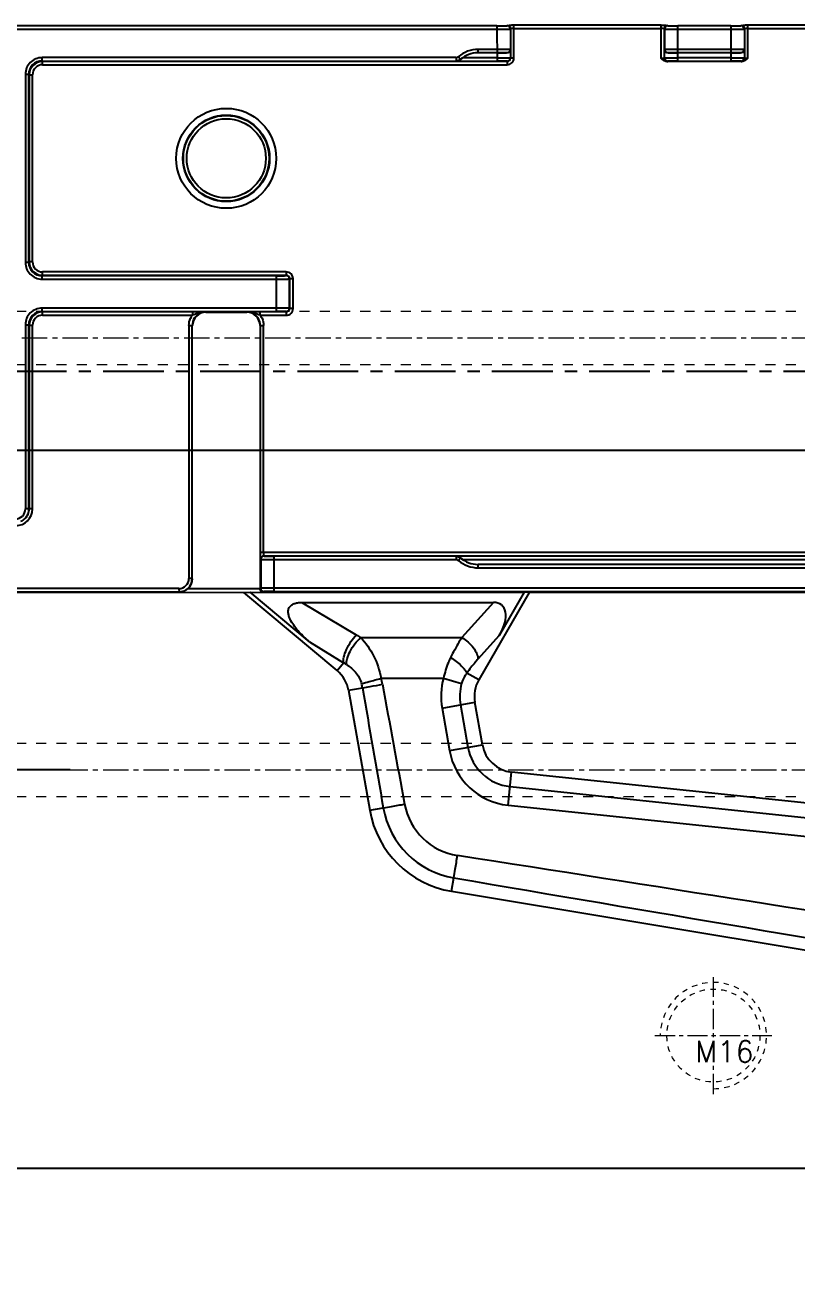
# Model space of a CAD drawing. Header units: millimetres. Extents: x 1803 to 4269, y -6912 to 1836.
# Drawn here: x 2854.6 to 2970.7, y -3312.1 to -3123.4 of the extents above; entities that cross this region are included whole.
import ezdxf

# ---------------------------------------------------------------- set-up
doc = ezdxf.new("R2010")
doc.units = ezdxf.units.MM
doc.header["$LTSCALE"] = 16.335
doc.header["$PDMODE"] = 3
doc.header["$PDSIZE"] = 0.3125
doc.linetypes.add('CENTER', pattern=[0.6, 0.375, -0.075, 0.075, -0.075])
doc.linetypes.add('HIDDEN', pattern=[0.2, 0.1, -0.1])
doc.layers.get('0').update_dxf_attribs({"linetype": 'CONTINUOUS'})
doc.layers.get('Defpoints').update_dxf_attribs({"linetype": 'CONTINUOUS'})
doc.layers.add('CENTER', color=1, linetype='CENTER')
doc.layers.add('DEFAULT_2', color=8, linetype='HIDDEN')
doc.layers.add('cool', color=153, linetype='HIDDEN', lineweight=9)
doc.layers.add('screw', color=33, linetype='CONTINUOUS', lineweight=13)
doc.styles.get("Standard").update_dxf_attribs({"font": 'txt', "width": 0.8})
doc.styles.add('TXT', font='txt.shx', dxfattribs={"bigfont": 'gbcbig.shx'})
doc.dimstyles.new('11', dxfattribs={"dimtxt": 8, "dimasz": 8, "dimexe": 0, "dimexo": 0, "dimgap": 0, "dimtad": 0, "dimdsep": 46, "dimtxsty": 'Standard', "dimcen": 0, "dimclrd": 4, "dimclre": 4, "dimclrt": 6, "dimazin": 0, "dimtp": 0.01, "dimtm": 0.01, "dimtfac": 1, "dimtofl": 0, "dimtmove": 0, "dimatfit": 3, "dimfxl": 0, "dimtolj": 1, "dimarcsym": 0})

# ---------------------------------------------------------------- blocks, each defined once
blk = doc.blocks.new('1')
at = {"layer": 'cool', "ltscale": 0.932966}
for p, q in [((2578.45, -905.66), (3059.79, -905.66)), ((2578.45, -913.66), (3059.79, -913.66))]:
    blk.add_line(p, q, dxfattribs=at)
at = {"layer": 'cool', "color": 1, "linetype": 'CENTER', "ltscale": 0.621977}
blk.add_line((2564.12, -909.66), (3074.12, -909.66), dxfattribs=at)
blk = doc.blocks.new('*D364')
at = {"color": 4, "lineweight": -2}
blk.add_line((2833.17, -3075.46), (2833.17, -3046.56), dxfattribs=at)
at = {"layer": 'Defpoints', "color": 0}
for p in [(2833.17, -3046.56), (2833.17, -3075.46), (3048.17, -3175.46)]:
    blk.add_point(p, dxfattribs=at)
at = {"color": 6, "insert": (2833.17, -3041.89), "char_height": 5, "attachment_point": 5, "rotation": 90}
blk.add_mtext('\\A1;215', dxfattribs=at)
blk = doc.blocks.new('*D365')
at = {"color": 4, "lineweight": -2}
blk.add_line((2830.2, -3075.46), (2780.81, -3075.46), dxfattribs=at)
at = {"layer": 'Defpoints', "color": 0}
for p in [(2780.81, -3075.46), (2830.2, -3075.46), (3048.17, -3175.46)]:
    blk.add_point(p, dxfattribs=at)
at = {"color": 6, "insert": (2776.81, -3075.46), "char_height": 5, "attachment_point": 5}
blk.add_mtext('\\A1;100', dxfattribs=at)
blk = doc.blocks.new('*D366')
at = {"color": 4, "lineweight": -2}
for p, q in [((2790.81, -3167.06), (2780.81, -3167.06)), ((2800.81, -3170.46), (2790.81, -3167.06)), ((2827.38, -3170.46), (2800.81, -3170.46))]:
    blk.add_line(p, q, dxfattribs=at)
at = {"layer": 'Defpoints', "color": 0}
for p in [(2780.81, -3167.06), (2827.38, -3170.46), (3048.17, -3175.46)]:
    blk.add_point(p, dxfattribs=at)
at = {"color": 6, "insert": (2779.48, -3167.06), "char_height": 5, "attachment_point": 5}
blk.add_mtext('\\A1;5', dxfattribs=at)
blk = doc.blocks.new('*D367')
at = {"color": 4, "lineweight": -2}
blk.add_line((2819.12, -3175.46), (2780.81, -3175.46), dxfattribs=at)
at = {"layer": 'Defpoints', "color": 0}
for p in [(2780.81, -3175.46), (2819.12, -3175.46), (3048.17, -3175.46)]:
    blk.add_point(p, dxfattribs=at)
at = {"color": 6, "insert": (2779.81, -3175.46), "char_height": 5, "attachment_point": 5}
blk.add_mtext('\\A1;0', dxfattribs=at)
blk = doc.blocks.new('*D368')
at = {"color": 4, "lineweight": -2}
blk.add_line((3046.17, -3187.43), (2780.81, -3187.43), dxfattribs=at)
at = {"layer": 'Defpoints', "color": 0}
for p in [(3048.17, -3175.46), (2780.81, -3187.43), (3046.17, -3187.43)]:
    blk.add_point(p, dxfattribs=at)
at = {"color": 6, "insert": (2774.14, -3187.43), "char_height": 5, "attachment_point": 5}
blk.add_mtext('\\A1;11.97', dxfattribs=at)
blk = doc.blocks.new('*D369')
at = {"color": 4, "lineweight": -2}
blk.add_line((2861.4, -3235.46), (2780.81, -3235.46), dxfattribs=at)
at = {"layer": 'Defpoints', "color": 0}
for p in [(3048.17, -3175.46), (2780.81, -3235.46), (2861.4, -3235.46)]:
    blk.add_point(p, dxfattribs=at)
at = {"color": 6, "insert": (2777.81, -3235.46), "char_height": 5, "attachment_point": 5}
blk.add_mtext('\\A1;60', dxfattribs=at)
blk = doc.blocks.new('*D370')
at = {"color": 4, "lineweight": -2}
blk.add_line((2833.17, -3275.46), (2780.81, -3275.46), dxfattribs=at)
at = {"layer": 'Defpoints', "color": 0}
for p in [(3048.17, -3175.46), (2780.81, -3275.46), (2833.17, -3275.46)]:
    blk.add_point(p, dxfattribs=at)
at = {"color": 6, "insert": (2776.81, -3275.46), "char_height": 5, "attachment_point": 5}
blk.add_mtext('\\A1;100', dxfattribs=at)
blk = doc.blocks.new('*D371')
at = {"color": 4, "lineweight": -2}
blk.add_line((2833.17, -3275.46), (2833.17, -3301.74), dxfattribs=at)
at = {"layer": 'Defpoints', "color": 0}
for p in [(3048.17, -3175.46), (2833.17, -3275.46), (2833.17, -3301.74)]:
    blk.add_point(p, dxfattribs=at)
at = {"color": 6, "insert": (2833.17, -3306.4), "char_height": 5, "attachment_point": 5, "rotation": 90}
blk.add_mtext('\\A1;215', dxfattribs=at)
blk = doc.blocks.new('screw_m16_g')
at = {"layer": 'screw', "color": 1, "linetype": 'CENTER', "ltscale": 0.497582}
for p, q in [((0, -8.8), (0, 8.8)), ((-8.8, 0), (8.8, 0))]:
    blk.add_line(p, q, dxfattribs=at)
at = {"layer": 'screw', "color": 33, "linetype": 'HIDDEN', "ltscale": 0.497582}
blk.add_circle((0, 0), 7, dxfattribs=at)
at = {"layer": 'screw', "color": 92, "linetype": 'HIDDEN', "ltscale": 0.497582}
blk.add_arc((0, 0), 8, 270, 180, dxfattribs=at)
at = {"layer": 'screw', "color": 6, "style": 'TXT'}
blk.add_text('M16', height=3.2, dxfattribs=at).set_placement((-2.72, -4))

msp = doc.modelspace()

# ---------------------------------------------------------------- linework, layer by layer
at = {"color": 7, "linetype": 'Continuous'}
for p, q in [((2925.601, -3123.526), (2852.878, -3123.526)), ((2852.878, -3124.028), (2925.601, -3124.028)), ((2925.601, -3123.526), (2925.619, -3128.825)), ((2927.131, -3123.457), (2927.131, -3123.498)), ((2927.656, -3123.958), (2927.656, -3128.375)), ((2928.158, -3128.375), (2928.158, -3123.438)), ((2950.286, -3123.438), (2928.158, -3123.438)), ((2928.158, -3123.94), (2950.285, -3123.94)), ((2950.285, -3123.438), (2950.285, -3128.393)), ((2950.788, -3128.375), (2950.788, -3123.958)), ((2950.832, -3124.002), (2950.832, -3127.094)), ((2951.313, -3123.498), (2951.313, -3123.457)), ((2952.825, -3128.825), (2952.842, -3123.526)), ((2960.776, -3123.526), (2952.842, -3123.526)), ((2952.842, -3124.028), (2960.776, -3124.028)), ((2960.776, -3123.526), (2960.794, -3128.825)), ((2962.306, -3123.457), (2962.306, -3123.498)), ((2962.831, -3123.958), (2962.831, -3128.375)), ((2963.333, -3128.393), (2963.333, -3123.438)), ((2985.46, -3123.438), (2963.333, -3123.438)), ((2963.333, -3123.94), (2985.46, -3123.94)), ((2920.115, -3128.561), (2919.785, -3128.182)), ((2922.76, -3127.58), (2922.76, -3127.069)), ((2925.601, -3127.069), (2922.76, -3127.069)), ((2925.619, -3127.58), (2922.76, -3127.58)), ((2927.629, -3127.112), (2927.611, -3127.094)), ((2950.832, -3127.094), (2950.815, -3127.112)), ((2960.794, -3127.58), (2952.825, -3127.58)), ((2960.776, -3127.069), (2952.842, -3127.069)), ((2962.804, -3127.112), (2962.786, -3127.094)), ((2857.154, -3128.807), (2857.154, -3128.305)), ((2919.456, -3128.305), (2857.154, -3128.305)), ((2857.154, -3128.807), (2857.225, -3128.878)), ((2857.154, -3128.807), (2925.619, -3128.825)), ((2857.225, -3129.38), (2857.225, -3128.878)), ((2927.153, -3128.878), (2857.225, -3128.878)), ((2857.225, -3129.38), (2927.153, -3129.38)), ((2919.456, -3128.305), (2919.456, -3128.807)), ((2920.115, -3128.561), (2920.12, -3128.57)), ((2925.619, -3128.323), (2920.432, -3128.323)), ((2927.126, -3128.851), (2927.153, -3128.878)), ((2927.153, -3128.878), (2927.153, -3129.38)), ((2927.629, -3128.348), (2927.656, -3128.375)), ((2928.158, -3128.375), (2927.656, -3128.375)), ((2950.788, -3128.375), (2950.815, -3128.348)), ((2962.468, -3128.886), (2951.151, -3128.886)), ((2951.29, -3128.878), (2951.317, -3128.851)), ((2960.794, -3128.323), (2952.825, -3128.323)), ((2952.825, -3128.825), (2960.794, -3128.825)), ((2962.301, -3128.851), (2962.328, -3128.878)), ((2854.642, -3130.817), (2854.642, -3159.116)), ((2854.642, -3130.817), (2855.145, -3130.817)), ((2855.145, -3159.116), (2855.145, -3130.817)), ((2855.145, -3130.817), (2855.215, -3130.888)), ((2855.215, -3130.888), (2855.215, -3159.045)), ((2855.215, -3130.888), (2855.718, -3130.888)), ((2855.718, -3159.045), (2855.718, -3130.888)), ((2855.145, -3159.116), (2854.642, -3159.116)), ((2855.215, -3159.045), (2855.145, -3159.116)), ((2855.718, -3159.045), (2855.215, -3159.045)), ((2857.225, -3161.055), (2857.154, -3161.126)), ((2857.154, -3161.628), (2857.154, -3161.126)), ((2892.356, -3161.126), (2857.154, -3161.126)), ((2857.154, -3161.628), (2892.356, -3161.628)), ((2857.225, -3161.055), (2857.225, -3160.553)), ((2893.908, -3160.553), (2857.225, -3160.553)), ((2857.225, -3161.055), (2893.908, -3161.055)), ((2892.356, -3161.126), (2892.356, -3166.495)), ((2893.863, -3161.1), (2893.908, -3161.055)), ((2893.908, -3160.553), (2893.908, -3161.055)), ((2894.366, -3161.602), (2894.41, -3161.558)), ((2894.366, -3166.018), (2894.366, -3161.602)), ((2894.41, -3161.558), (2894.41, -3166.063)), ((2894.41, -3161.558), (2894.913, -3161.558)), ((2894.913, -3166.063), (2894.913, -3161.558)), ((2857.154, -3166.495), (2857.154, -3165.992)), ((2892.356, -3165.992), (2857.154, -3165.992)), ((2857.154, -3166.495), (2857.225, -3166.565)), ((2857.154, -3166.495), (2892.356, -3166.495)), ((2857.225, -3167.068), (2857.225, -3166.565)), ((2879.767, -3166.565), (2857.225, -3166.565)), ((2857.225, -3167.068), (2879.767, -3167.068)), ((2879.767, -3166.565), (2879.767, -3167.068)), ((2881.799, -3166.618), (2881.764, -3166.583)), ((2881.799, -3166.618), (2887.943, -3166.618)), ((2889.975, -3167.068), (2889.975, -3166.565)), ((2893.908, -3166.565), (2889.975, -3166.565)), ((2889.975, -3167.068), (2893.908, -3167.068)), ((2893.908, -3166.565), (2893.863, -3166.521)), ((2893.908, -3166.565), (2893.908, -3167.068)), ((2894.41, -3166.063), (2894.366, -3166.018)), ((2894.913, -3166.063), (2894.41, -3166.063)), ((2854.642, -3168.505), (2854.642, -3196.222)), ((2854.642, -3168.505), (2855.145, -3168.505)), ((2855.145, -3196.221), (2855.145, -3168.505)), ((2855.145, -3168.505), (2855.215, -3168.575)), ((2855.215, -3168.575), (2855.215, -3196.221)), ((2855.215, -3168.575), (2855.718, -3168.575)), ((2855.718, -3196.222), (2855.718, -3168.575)), ((2879.252, -3168.592), (2879.252, -3206.695)), ((2879.252, -3168.592), (2879.754, -3168.592)), ((2879.754, -3206.695), (2879.754, -3168.592)), ((2879.79, -3168.628), (2879.754, -3168.592)), ((2889.988, -3168.592), (2889.953, -3208.246)), ((2889.953, -3168.628), (2889.988, -3168.592)), ((2889.988, -3168.592), (2890.491, -3168.592)), ((2890.491, -3202.763), (2890.491, -3168.592)), ((2855.145, -3196.221), (2854.642, -3196.221)), ((2855.718, -3196.221), (2855.215, -3196.221)), ((2983.953, -3202.763), (2889.988, -3202.763)), ((2890.508, -3203.265), (2983.953, -3203.265)), ((2984.006, -3203.318), (2892.06, -3203.336)), ((2892.06, -3208.617), (2892.06, -3203.336)), ((2919.456, -3203.336), (2919.456, -3203.838)), ((2919.785, -3203.961), (2920.115, -3203.582)), ((2920.115, -3203.582), (2920.12, -3203.573)), ((2890.005, -3203.768), (2890.05, -3203.812)), ((2890.05, -3203.812), (2890.05, -3208.141)), ((2892.06, -3203.838), (2919.456, -3203.838)), ((2920.432, -3203.82), (2984.006, -3203.82)), ((2922.76, -3205.074), (2922.76, -3204.572)), ((2989.9, -3204.572), (2922.76, -3204.572)), ((2922.76, -3205.074), (2989.895, -3205.074)), ((2879.754, -3206.695), (2879.252, -3206.695)), ((2879.79, -3206.73), (2879.754, -3206.695)), ((2852.711, -3208.784), (2929.71, -3208.753)), ((2877.745, -3208.202), (2852.79, -3208.202)), ((2852.79, -3208.705), (2877.767, -3208.705)), ((2877.745, -3208.202), (2877.767, -3208.749)), ((2889.953, -3208.246), (2879.1, -3208.246)), ((2887.503, -3208.784), (2888.486, -3208.753)), ((2901.552, -3220.543), (2887.503, -3208.784)), ((2897.39, -3216.205), (2888.486, -3208.753)), ((2889.953, -3208.238), (2890.05, -3208.141)), ((2890.553, -3208.643), (2890.447, -3208.749)), ((2989.895, -3208.115), (2892.06, -3208.115)), ((2892.06, -3208.617), (2989.931, -3208.617)), ((2930.448, -3208.784), (2922.867, -3221.945)), ((2929.71, -3208.753), (2925.959, -3215.265)), ((2930.448, -3208.784), (2929.71, -3208.753)), ((2990.219, -3208.784), (2930.448, -3208.784)), ((2896.243, -3210.284), (2925.081, -3210.284)), ((2896.246, -3210.284), (2904.435, -3215.155)), ((2925.081, -3210.284), (2920.307, -3215.58)), ((2897.39, -3216.205), (2902.522, -3219.384)), ((2905.092, -3215.58), (2920.307, -3215.58)), ((2925.959, -3215.265), (2922.749, -3218.825)), ((2901.552, -3220.543), (2902.522, -3219.384)), ((2908.169, -3221.705), (2917.568, -3221.705)), ((2917.568, -3221.705), (2920.28, -3222.476)), ((2922.867, -3221.945), (2921.078, -3220.914)), ((2903.267, -3223.509), (2905.367, -3223.139)), ((2903.267, -3223.509), (2906.449, -3241.558)), ((2917.339, -3226.179), (2922.275, -3225.309)), ((2917.339, -3226.179), (2918.467, -3232.579)), ((2920.115, -3225.69), (2921.244, -3232.089)), ((2923.404, -3231.708), (2922.275, -3225.309)), ((2918.467, -3232.579), (2923.404, -3231.708)), ((2927.281, -3240.798), (2927.805, -3235.813)), ((3000.364, -3243.439), (2927.805, -3235.813)), ((2927.576, -3237.994), (3000.134, -3245.62)), ((2906.449, -3241.558), (2908.5, -3241.196)), ((2927.281, -3240.798), (2999.84, -3248.424)), ((2918.76, -3253.75), (2919.095, -3251.736)), ((2918.76, -3253.75), (3006.455, -3268.336)), ((3009.939, -3295.462), (2834.174, -3295.462))]:
    msp.add_line(p, q, dxfattribs=at)
for radius in [7.52, 6.515, 6.453, 5.951]:
    msp.add_circle((2884.871, -3143.459), radius, dxfattribs=at)
for centre, radius, start, end in [((2925.604, -2977.23), 146.798, 269.999, 270.29604), ((2925.877, -3030.192), 93.835, 270.29627, 270.69181), ((2927.153, -3123.958), 0.503, 0.02107, 89.97896), ((2950.292, -3135.568), 11.627, 88.8171, 90.03001), ((2951.29, -3123.958), 0.503, 90.02104, 179.97893), ((2952.469, -3041.487), 82.54, 269.28113, 269.73079), ((2952.826, -2982.566), 141.462, 269.69836, 270.0066), ((2960.779, -2977.23), 146.798, 269.999, 270.29604), ((2961.052, -3030.192), 93.835, 270.29627, 270.69181), ((2962.328, -3123.958), 0.503, 0.02107, 89.97896), ((2922.76, -3131.6), 4.531, 90, 131.02766), ((2922.76, -3131.6), 4.02, 90, 131.02766), ((2927.109, -3127.094), 0.502, 297.04644, 359.98703), ((2951.335, -3127.094), 0.502, 180.01221, 242.95432), ((2962.284, -3127.094), 0.502, 297.04644, 359.98703), ((2857.154, -3130.817), 2.512, 89.99914, 180.00086), ((2857.154, -3130.817), 2.009, 89.99022, 180.00978), ((2857.225, -3130.888), 2.01, 90.00255, 179.99745), ((2857.225, -3130.887), 1.507, 89.99579, 180.00421), ((2922.616, -3131.4), 3.774, 125.36185, 131.41942), ((2927.126, -3128.348), 0.502, 270.00092, 359.99908), ((2927.153, -3128.375), 1.005, 269.99916, 0.00072), ((2951.317, -3128.348), 0.502, 180.00092, 269.99908), ((2962.301, -3128.348), 0.502, 270.00092, 359.99908), ((2857.154, -3159.116), 2.512, 179.99915, 270.00085), ((2857.154, -3159.116), 2.009, 179.99022, 270.00978), ((2857.225, -3159.045), 2.01, 180.00255, 269.99745), ((2857.225, -3159.045), 1.507, 179.99579, 270.00421), ((2893.863, -3161.602), 0.502, 0.00092, 89.99908), ((2893.908, -3161.558), 1.005, 359.99917, 90.00083), ((2857.154, -3168.505), 2.512, 89.99914, 180.00086), ((2857.154, -3168.504), 2.009, 89.99022, 180.00978), ((2857.225, -3168.575), 2.01, 90.00256, 179.99744), ((2857.225, -3168.575), 1.507, 89.9958, 180.00421), ((2881.772, -3168.597), 2.521, 142.6634, 155.07229), ((2881.763, -3168.594), 2.009, 112.46243, 179.95056), ((2879.741, -3274.1), 107.534, 89.62884, 89.98567), ((2879.388, -3318.278), 151.714, 89.10251, 89.6037), ((2890.355, -3318.29), 151.726, 90.39732, 90.89752), ((2887.979, -3168.594), 2.009, 0.04955, 67.53827), ((2890.004, -3274.653), 108.088, 90.01525, 90.37159), ((2887.971, -3168.597), 2.521, 24.9277, 37.3366), ((2893.863, -3166.018), 0.502, 270.00092, 359.99908), ((2893.908, -3166.063), 1.005, 269.99915, 0.00083), ((2853.135, -3196.221), 1.508, 269.99171, 359.99172), ((2853.204, -3196.22), 2.514, 270.06316, 359.93249), ((2890.508, -3203.768), 0.503, 90.02106, 179.97895), ((2922.616, -3200.743), 3.774, 228.58058, 234.63815), ((2922.76, -3200.543), 4.02, 228.97234, 270), ((2891.923, -3097.874), 105.964, 269.31226, 270.07403), ((2922.76, -3200.543), 4.531, 228.97235, 270), ((2877.745, -3206.695), 2.01, 270.00255, 359.99745), ((2877.745, -3206.695), 1.507, 269.99579, 0.00421), ((2877.78, -3206.731), 2.009, 311.03677, 0.0056), ((2890.553, -3208.141), 0.502, 180.00092, 269.99908), ((2898.343, -3224.377), 5, 10, 50.07023), ((2898.329, -3227.282), 8.942, 58.54201, 62.03803), ((2898.313, -3224.362), 7.16, 9.834, 15.02743), ((2898.415, -3224.426), 10.127, 10.34385, 15.58682), ((2927.199, -3224.441), 10.012, 164.14564, 190), ((2927.199, -3224.441), 7.193, 164.14564, 190), ((2927.199, -3224.441), 5, 150.05474, 190), ((9875.757, -1945.291), 7083.496, 190.3885759, 190.5368208), ((2928.328, -3230.84), 5, 190, 264), ((2928.328, -3230.84), 10.012, 190, 264), ((2928.328, -3230.84), 7.193, 190, 264), ((2921.247, -3238.977), 12.939, 189.87598, 260.4262), ((2921.145, -3238.884), 9.599, 190.48433, 261.07405), ((2921.221, -3238.953), 15, 190, 260.55651), ((-519.388, -25293.676), 22311.94, 80.9050884, 81.1333861)]:
    msp.add_arc(centre, radius, start, end, dxfattribs=at)
for centre, major_axis, ratio, start_param, end_param in [((2881.8, -3168.628), (-1.422, 1.422), 0.9996955, 5.4979252, 7.0684454), ((2887.943, -3168.628), (1.422, 1.422), 0.9996955, 5.4979262, 7.0684444), ((2922.323, -3215.181), (4.027, 4.466), 0.4988562, -1.1651308, 0.4226667)]:
    msp.add_ellipse(centre, major_axis=major_axis, ratio=ratio, start_param=start_param, end_param=end_param, dxfattribs=at)
for points, knots in [([(2925.601, -3123.526), (2925.745, -3123.526), (2926.206, -3123.524), (2926.668, -3123.522), (2926.985, -3123.51)], [0, 0, 0, 0, 0.311907, 1, 1, 1, 1]), ([(2926.985, -3123.51), (2927.02, -3123.509), (2927.064, -3123.499), (2927.122, -3123.508), (2927.131, -3123.498)], [0, 0, 0, 0, 0.7290419, 1, 1, 1, 1]), ([(2927.01, -3124.021), (2927.093, -3124.02), (2927.239, -3124.015), (2927.427, -3124.018), (2927.538, -3124.002), (2927.599, -3124.011), (2927.611, -3124.002)], [0, 0, 0, 0, 0.4157746, 0.7284279, 0.9253151, 1, 1, 1, 1]), ([(2927.611, -3124.002), (2927.611, -3123.917), (2927.566, -3123.743), (2927.44, -3123.615), (2927.366, -3123.571)], [0, 0, 0, 0, 0.4998854, 1, 1, 1, 1]), ([(2927.731, -3123.949), (2927.713, -3123.95), (2927.692, -3123.956), (2927.659, -3123.951), (2927.656, -3123.958)], [0, 0, 0, 0, 0.71776, 1, 1, 1, 1]), ([(2928.158, -3123.94), (2928.116, -3123.94), (2927.973, -3123.941), (2927.831, -3123.944), (2927.731, -3123.949)], [0, 0, 0, 0, 0.29699, 1, 1, 1, 1]), ([(2950.788, -3123.958), (2950.785, -3123.951), (2950.752, -3123.956), (2950.707, -3123.946), (2950.625, -3123.946), (2950.565, -3123.944), (2950.532, -3123.943)], [0, 0, 0, 0, 0.0820321, 0.2906055, 0.6040681, 1, 1, 1, 1]), ([(2950.832, -3124.002), (2950.844, -3124.011), (2950.905, -3124.002), (2951.017, -3124.018), (2951.205, -3124.015), (2951.35, -3124.02), (2951.433, -3124.021)], [0, 0, 0, 0, 0.0746849, 0.2715721, 0.5842254, 1, 1, 1, 1]), ([(2951.335, -3123.5), (2951.249, -3123.5), (2951.076, -3123.545), (2950.947, -3123.671), (2950.904, -3123.745)], [0, 0, 0, 0, 0.4998854, 1, 1, 1, 1]), ([(2951.313, -3123.498), (2951.322, -3123.508), (2951.379, -3123.499), (2951.423, -3123.509), (2951.459, -3123.51)], [0, 0, 0, 0, 0.2709582, 1, 1, 1, 1]), ([(2951.459, -3123.51), (2951.536, -3123.513), (2951.997, -3123.524), (2952.458, -3123.526), (2952.842, -3123.526)], [0, 0, 0, 0, 0.1663688, 1, 1, 1, 1]), ([(2960.776, -3123.526), (2960.92, -3123.526), (2961.381, -3123.524), (2961.843, -3123.522), (2962.16, -3123.51)], [0, 0, 0, 0, 0.311907, 1, 1, 1, 1]), ([(2962.16, -3123.51), (2962.195, -3123.509), (2962.239, -3123.499), (2962.297, -3123.508), (2962.306, -3123.498)], [0, 0, 0, 0, 0.7290419, 1, 1, 1, 1]), ([(2962.185, -3124.021), (2962.268, -3124.02), (2962.414, -3124.015), (2962.602, -3124.018), (2962.713, -3124.002), (2962.774, -3124.011), (2962.786, -3124.002)], [0, 0, 0, 0, 0.4157746, 0.7284279, 0.9253151, 1, 1, 1, 1]), ([(2962.786, -3124.002), (2962.786, -3123.917), (2962.741, -3123.743), (2962.615, -3123.615), (2962.541, -3123.571)], [0, 0, 0, 0, 0.4998854, 1, 1, 1, 1]), ([(2962.906, -3123.949), (2962.888, -3123.95), (2962.867, -3123.956), (2962.834, -3123.951), (2962.831, -3123.958)], [0, 0, 0, 0, 0.7177533, 1, 1, 1, 1]), ([(2963.333, -3123.94), (2963.291, -3123.94), (2963.148, -3123.941), (2963.006, -3123.944), (2962.906, -3123.949)], [0, 0, 0, 0, 0.29699, 1, 1, 1, 1]), ([(2927.611, -3127.094), (2927.599, -3127.085), (2927.538, -3127.095), (2927.427, -3127.079), (2927.239, -3127.081), (2926.993, -3127.075), (2926.693, -3127.073), (2926.224, -3127.069), (2925.855, -3127.069), (2925.601, -3127.069)], [0, 0, 0, 0, 0.0223404, 0.0812347, 0.1747581, 0.2991284, 0.4498463, 0.6213723, 1, 1, 1, 1]), ([(2927.058, -3127.591), (2926.878, -3127.579), (2926.393, -3127.576), (2925.907, -3127.571), (2925.601, -3127.571)], [0, 0, 0, 0, 0.369779, 1, 1, 1, 1]), ([(2925.619, -3127.58), (2925.752, -3127.58), (2926.231, -3127.581), (2926.711, -3127.584), (2927.058, -3127.591)], [0, 0, 0, 0, 0.2766917, 1, 1, 1, 1]), ([(2927.337, -3127.542), (2927.317, -3127.551), (2927.228, -3127.584), (2927.131, -3127.592), (2927.058, -3127.591)], [0, 0, 0, 0, 0.2295525, 1, 1, 1, 1]), ([(2927.629, -3127.112), (2927.626, -3127.196), (2927.569, -3127.377), (2927.423, -3127.502), (2927.337, -3127.542)], [0, 0, 0, 0, 0.4695151, 1, 1, 1, 1]), ([(2951.107, -3127.542), (2951.02, -3127.502), (2950.875, -3127.377), (2950.818, -3127.196), (2950.815, -3127.112)], [0, 0, 0, 0, 0.530517, 1, 1, 1, 1]), ([(2952.842, -3127.069), (2952.588, -3127.069), (2952.22, -3127.069), (2951.75, -3127.073), (2951.451, -3127.075), (2951.205, -3127.081), (2951.017, -3127.079), (2950.905, -3127.095), (2950.844, -3127.085), (2950.832, -3127.094)], [0, 0, 0, 0, 0.3786277, 0.5501537, 0.7008716, 0.8252419, 0.9187653, 0.9776596, 1, 1, 1, 1]), ([(2951.386, -3127.591), (2951.36, -3127.591), (2951.265, -3127.589), (2951.169, -3127.571), (2951.107, -3127.542)], [0, 0, 0, 0, 0.2740227, 1, 1, 1, 1]), ([(2952.842, -3127.571), (2952.536, -3127.571), (2952.051, -3127.576), (2951.565, -3127.579), (2951.386, -3127.591)], [0, 0, 0, 0, 0.630221, 1, 1, 1, 1]), ([(2951.386, -3127.591), (2951.488, -3127.589), (2951.968, -3127.582), (2952.447, -3127.58), (2952.825, -3127.58)], [0, 0, 0, 0, 0.213072, 1, 1, 1, 1]), ([(2962.786, -3127.094), (2962.774, -3127.085), (2962.713, -3127.095), (2962.602, -3127.079), (2962.414, -3127.081), (2962.168, -3127.075), (2961.868, -3127.073), (2961.399, -3127.069), (2961.03, -3127.069), (2960.776, -3127.069)], [0, 0, 0, 0, 0.0223404, 0.0812347, 0.1747581, 0.2991284, 0.4498463, 0.6213723, 1, 1, 1, 1]), ([(2962.233, -3127.591), (2962.053, -3127.579), (2961.568, -3127.576), (2961.082, -3127.571), (2960.776, -3127.571)], [0, 0, 0, 0, 0.369779, 1, 1, 1, 1]), ([(2960.794, -3127.58), (2960.927, -3127.58), (2961.406, -3127.581), (2961.886, -3127.584), (2962.233, -3127.591)], [0, 0, 0, 0, 0.2766917, 1, 1, 1, 1]), ([(2962.512, -3127.542), (2962.492, -3127.551), (2962.403, -3127.584), (2962.306, -3127.592), (2962.233, -3127.591)], [0, 0, 0, 0, 0.2295525, 1, 1, 1, 1]), ([(2962.804, -3127.112), (2962.801, -3127.196), (2962.744, -3127.377), (2962.598, -3127.502), (2962.512, -3127.542)], [0, 0, 0, 0, 0.4695151, 1, 1, 1, 1]), ([(2919.462, -3128.825), (2919.519, -3128.824), (2919.757, -3128.801), (2919.984, -3128.69), (2920.12, -3128.57)], [0, 0, 0, 0, 0.2406342, 1, 1, 1, 1]), ([(2925.619, -3128.323), (2925.873, -3128.323), (2926.241, -3128.323), (2926.711, -3128.327), (2927.01, -3128.329), (2927.256, -3128.335), (2927.445, -3128.333), (2927.556, -3128.349), (2927.617, -3128.339), (2927.629, -3128.348)], [0, 0, 0, 0, 0.3786278, 0.5501538, 0.7008716, 0.8252419, 0.9187653, 0.9776596, 1, 1, 1, 1]), ([(2927.126, -3128.851), (2927.118, -3128.843), (2927.071, -3128.85), (2926.989, -3128.836), (2926.847, -3128.837), (2926.663, -3128.831), (2926.438, -3128.829), (2926.086, -3128.826), (2925.809, -3128.825), (2925.619, -3128.825)], [0, 0, 0, 0, 0.0224455, 0.0813664, 0.1748846, 0.2992303, 0.4499007, 0.6213928, 1, 1, 1, 1]), ([(2927.153, -3128.878), (2927.28, -3128.878), (2927.538, -3128.76), (2927.656, -3128.503), (2927.656, -3128.375)], [0, 0, 0, 0, 0.4999993, 1, 1, 1, 1]), ([(2950.285, -3128.393), (2950.348, -3128.393), (2950.464, -3128.392), (2950.601, -3128.389), (2950.69, -3128.385), (2950.74, -3128.384), (2950.767, -3128.378), (2950.786, -3128.379), (2950.788, -3128.375)], [0, 0, 0, 0, 0.3728906, 0.6898299, 0.815088, 0.9116962, 0.9748226, 1, 1, 1, 1]), ([(2951.151, -3128.886), (2950.982, -3128.886), (2950.645, -3128.753), (2950.406, -3128.513), (2950.285, -3128.393)], [0, 0, 0, 0, 0.4972432, 1, 1, 1, 1]), ([(2950.815, -3128.348), (2950.827, -3128.339), (2950.887, -3128.349), (2950.999, -3128.333), (2951.187, -3128.335), (2951.433, -3128.329), (2951.733, -3128.327), (2952.202, -3128.323), (2952.571, -3128.323), (2952.825, -3128.323)], [0, 0, 0, 0, 0.0223404, 0.0812347, 0.1747581, 0.2991284, 0.4498462, 0.6213722, 1, 1, 1, 1]), ([(2951.151, -3128.886), (2951.185, -3128.885), (2951.227, -3128.876), (2951.281, -3128.887), (2951.29, -3128.878)], [0, 0, 0, 0, 0.7282958, 1, 1, 1, 1]), ([(2952.825, -3128.825), (2952.634, -3128.825), (2952.358, -3128.826), (2952.006, -3128.829), (2951.781, -3128.831), (2951.597, -3128.837), (2951.455, -3128.836), (2951.373, -3128.85), (2951.325, -3128.843), (2951.317, -3128.851)], [0, 0, 0, 0, 0.3786071, 0.5500992, 0.7007696, 0.8251153, 0.9186336, 0.9775545, 1, 1, 1, 1]), ([(2960.794, -3128.323), (2961.048, -3128.323), (2961.416, -3128.323), (2961.886, -3128.327), (2962.185, -3128.329), (2962.431, -3128.335), (2962.62, -3128.333), (2962.731, -3128.349), (2962.792, -3128.339), (2962.804, -3128.348)], [0, 0, 0, 0, 0.3786278, 0.5501538, 0.7008716, 0.8252419, 0.9187653, 0.9776596, 1, 1, 1, 1]), ([(2962.301, -3128.851), (2962.293, -3128.843), (2962.246, -3128.85), (2962.164, -3128.836), (2962.022, -3128.837), (2961.838, -3128.831), (2961.613, -3128.829), (2961.261, -3128.826), (2960.984, -3128.825), (2960.794, -3128.825)], [0, 0, 0, 0, 0.0224455, 0.0813664, 0.1748846, 0.2992303, 0.4499007, 0.6213928, 1, 1, 1, 1]), ([(2962.328, -3128.878), (2962.337, -3128.887), (2962.392, -3128.876), (2962.434, -3128.885), (2962.468, -3128.886)], [0, 0, 0, 0, 0.2717041, 1, 1, 1, 1]), ([(2963.333, -3128.393), (2963.213, -3128.513), (2962.973, -3128.753), (2962.636, -3128.886), (2962.468, -3128.886)], [0, 0, 0, 0, 0.5027568, 1, 1, 1, 1]), ([(2962.831, -3128.375), (2962.833, -3128.379), (2962.851, -3128.378), (2962.879, -3128.384), (2962.928, -3128.385), (2963.018, -3128.389), (2963.155, -3128.392), (2963.271, -3128.393), (2963.333, -3128.393)], [0, 0, 0, 0, 0.0251775, 0.088304, 0.1849122, 0.3101703, 0.6271095, 1, 1, 1, 1]), ([(2892.356, -3161.126), (2892.546, -3161.126), (2892.823, -3161.125), (2893.175, -3161.121), (2893.4, -3161.119), (2893.584, -3161.113), (2893.726, -3161.114), (2893.808, -3161.101), (2893.855, -3161.108), (2893.863, -3161.1)], [0, 0, 0, 0, 0.3786072, 0.5500993, 0.7007697, 0.8251154, 0.9186337, 0.9775545, 1, 1, 1, 1]), ([(2892.356, -3161.628), (2892.61, -3161.628), (2892.978, -3161.627), (2893.448, -3161.624), (2893.747, -3161.622), (2893.993, -3161.615), (2894.182, -3161.617), (2894.293, -3161.602), (2894.354, -3161.611), (2894.366, -3161.602)], [0, 0, 0, 0, 0.3786277, 0.5501536, 0.7008715, 0.8252419, 0.9187652, 0.9776596, 1, 1, 1, 1]), ([(2894.41, -3161.558), (2894.41, -3161.43), (2894.293, -3161.173), (2894.035, -3161.055), (2893.908, -3161.055)], [0, 0, 0, 0, 0.4999993, 1, 1, 1, 1]), ([(2881.764, -3166.583), (2881.4, -3166.581), (2880.711, -3166.705), (2880.073, -3166.96), (2879.767, -3167.068)], [0, 0, 0, 0, 0.5289744, 1, 1, 1, 1]), ([(2889.975, -3167.068), (2889.67, -3166.96), (2889.032, -3166.705), (2888.342, -3166.581), (2887.979, -3166.583)], [0, 0, 0, 0, 0.4710256, 1, 1, 1, 1]), ([(2894.366, -3166.018), (2894.354, -3166.009), (2894.293, -3166.019), (2894.182, -3166.003), (2893.993, -3166.005), (2893.747, -3165.999), (2893.448, -3165.997), (2892.978, -3165.993), (2892.61, -3165.992), (2892.356, -3165.992)], [0, 0, 0, 0, 0.0223404, 0.0812348, 0.1747581, 0.2991285, 0.4498464, 0.6213723, 1, 1, 1, 1]), ([(2893.863, -3166.521), (2893.855, -3166.513), (2893.808, -3166.52), (2893.726, -3166.506), (2893.584, -3166.507), (2893.4, -3166.501), (2893.175, -3166.499), (2892.823, -3166.496), (2892.546, -3166.495), (2892.356, -3166.495)], [0, 0, 0, 0, 0.0224455, 0.0813663, 0.1748846, 0.2992303, 0.4499007, 0.6213928, 1, 1, 1, 1]), ([(2893.908, -3166.565), (2894.035, -3166.565), (2894.293, -3166.448), (2894.41, -3166.19), (2894.41, -3166.063)], [0, 0, 0, 0, 0.5000007, 1, 1, 1, 1]), ([(2853.973, -3198.076), (2854.215, -3197.976), (2854.665, -3197.682), (2854.96, -3197.231), (2855.06, -3196.99)], [0, 0, 0, 0, 0.5000035, 1, 1, 1, 1]), ([(2890.553, -3203.31), (2890.467, -3203.31), (2890.293, -3203.355), (2890.165, -3203.481), (2890.121, -3203.554)], [0, 0, 0, 0, 0.4998854, 1, 1, 1, 1]), ([(2890.491, -3202.763), (2890.491, -3202.805), (2890.492, -3202.947), (2890.494, -3203.09), (2890.499, -3203.19)], [0, 0, 0, 0, 0.2969715, 1, 1, 1, 1]), ([(2890.499, -3203.19), (2890.5, -3203.208), (2890.507, -3203.229), (2890.502, -3203.262), (2890.508, -3203.265)], [0, 0, 0, 0, 0.7177513, 1, 1, 1, 1]), ([(2891.003, -3203.328), (2891.079, -3203.329), (2891.431, -3203.334), (2891.783, -3203.336), (2892.06, -3203.336)], [0, 0, 0, 0, 0.2150131, 1, 1, 1, 1]), ([(2920.12, -3203.573), (2920.072, -3203.531), (2919.879, -3203.39), (2919.636, -3203.32), (2919.462, -3203.318)], [0, 0, 0, 0, 0.2674962, 1, 1, 1, 1]), ([(2890.05, -3203.812), (2890.062, -3203.821), (2890.123, -3203.812), (2890.234, -3203.827), (2890.423, -3203.825), (2890.568, -3203.829), (2890.651, -3203.83)], [0, 0, 0, 0, 0.0746849, 0.2715721, 0.5842254, 1, 1, 1, 1]), ([(2877.789, -3208.749), (2878.018, -3208.747), (2878.496, -3208.659), (2878.914, -3208.408), (2879.1, -3208.246)], [0, 0, 0, 0, 0.4828457, 1, 1, 1, 1]), ([(2890.447, -3208.749), (2890.334, -3208.747), (2890.076, -3208.649), (2889.953, -3208.386), (2889.953, -3208.246)], [0, 0, 0, 0, 0.4471434, 1, 1, 1, 1]), ([(2892.06, -3208.115), (2891.806, -3208.115), (2891.437, -3208.115), (2890.968, -3208.119), (2890.668, -3208.121), (2890.423, -3208.127), (2890.234, -3208.125), (2890.123, -3208.141), (2890.062, -3208.132), (2890.05, -3208.141)], [0, 0, 0, 0, 0.3786277, 0.5501536, 0.7008715, 0.8252419, 0.9187652, 0.9776596, 1, 1, 1, 1]), ([(2892.06, -3208.617), (2891.869, -3208.617), (2891.593, -3208.618), (2891.241, -3208.621), (2891.016, -3208.624), (2890.832, -3208.63), (2890.69, -3208.629), (2890.608, -3208.642), (2890.56, -3208.635), (2890.553, -3208.643)], [0, 0, 0, 0, 0.3786071, 0.5500992, 0.7007696, 0.8251153, 0.9186336, 0.9775545, 1, 1, 1, 1]), ([(2897.39, -3216.205), (2897.12, -3215.979), (2896.592, -3215.512), (2895.846, -3214.763), (2895.164, -3213.955), (2894.674, -3213.22), (2894.372, -3212.582), (2894.215, -3212.074), (2894.167, -3211.54), (2894.323, -3211.016), (2894.703, -3210.623), (2895.193, -3210.405), (2895.714, -3210.303), (2896.067, -3210.284), (2896.243, -3210.284)], [0, 0, 0, 0, 0.1249501, 0.2498969, 0.3748343, 0.4997471, 0.5622494, 0.6247707, 0.6874347, 0.7499708, 0.8123103, 0.8749527, 0.9374999, 1, 1, 1, 1]), ([(2902.522, -3219.384), (2902.466, -3219.098), (2902.559, -3218.387), (2902.952, -3217.31), (2903.586, -3216.177), (2904.134, -3215.47), (2904.435, -3215.156)], [0, 0, 0, 0, 0.1841084, 0.4377643, 0.7250627, 1, 1, 1, 1]), ([(2902.996, -3219.655), (2902.949, -3219.365), (2903.06, -3218.661), (2903.498, -3217.612), (2904.185, -3216.53), (2904.772, -3215.869), (2905.092, -3215.58)], [0, 0, 0, 0, 0.187052, 0.4395281, 0.7247568, 1, 1, 1, 1]), ([(2905.092, -3215.58), (2905.874, -3216.37), (2907.22, -3218.3), (2907.947, -3220.527), (2908.169, -3221.705)], [0, 0, 0, 0, 0.4810705, 1, 1, 1, 1]), ([(2920.307, -3215.58), (2920.162, -3215.808), (2919.568, -3216.782), (2919.025, -3217.786), (2918.635, -3218.565)], [0, 0, 0, 0, 0.2366835, 1, 1, 1, 1]), ([(2920.307, -3215.58), (2920.98, -3215.959), (2921.854, -3216.73), (2922.587, -3217.924), (2922.756, -3218.548), (2922.749, -3218.825)], [0, 0, 0, 0, 0.5529398, 0.8022967, 1, 1, 1, 1]), ([(2918.635, -3218.565), (2918.513, -3218.808), (2918.053, -3219.816), (2917.731, -3220.886), (2917.568, -3221.705)], [0, 0, 0, 0, 0.245695, 1, 1, 1, 1]), ([(2918.635, -3218.565), (2918.926, -3218.753), (2919.476, -3219.144), (2920.2, -3219.761), (2920.743, -3220.34), (2921.012, -3220.733), (2921.078, -3220.914)], [0, 0, 0, 0, 0.3034414, 0.5908733, 0.8308308, 1, 1, 1, 1]), ([(2902.996, -3219.655), (2903.495, -3219.961), (2904.455, -3220.763), (2905.061, -3221.884), (2905.227, -3222.505)], [0, 0, 0, 0, 0.4766942, 1, 1, 1, 1]), ([(2922.749, -3218.825), (2922.606, -3218.983), (2922.019, -3219.655), (2921.473, -3220.362), (2921.078, -3220.914)], [0, 0, 0, 0, 0.2394928, 1, 1, 1, 1]), ([(2905.227, -3222.505), (2905.612, -3222.41), (2906.592, -3222.142), (2907.572, -3221.872), (2908.169, -3221.705)], [0, 0, 0, 0, 0.3896171, 1, 1, 1, 1]), ([(2921.078, -3220.914), (2920.99, -3221.027), (2920.651, -3221.506), (2920.401, -3222.049), (2920.28, -3222.476)], [0, 0, 0, 0, 0.2434556, 1, 1, 1, 1]), ([(2905.367, -3223.139), (2905.759, -3223.078), (2906.763, -3222.9), (2907.765, -3222.72), (2908.377, -3222.608)], [0, 0, 0, 0, 0.3896164, 1, 1, 1, 1]), ([(2908.5, -3241.196), (2908.918, -3241.134), (2909.986, -3240.945), (2911.054, -3240.752), (2911.705, -3240.631)], [0, 0, 0, 0, 0.3896198, 1, 1, 1, 1]), ([(2919.095, -3251.736), (2919.18, -3251.301), (2919.366, -3250.177), (2919.548, -3249.054), (2919.655, -3248.367)], [0, 0, 0, 0, 0.3896208, 1, 1, 1, 1])]:
    msp.add_open_spline(points, degree=3, knots=knots, dxfattribs=at)
for points in [[(2927.366, -3123.571), (2927.29, -3123.526), (2927.198, -3123.5), (2927.109, -3123.5)], [(2950.904, -3123.745), (2950.858, -3123.821), (2950.833, -3123.913), (2950.832, -3124.002)], [(2962.541, -3123.571), (2962.465, -3123.526), (2962.373, -3123.5), (2962.284, -3123.5)], [(2919.456, -3128.305), (2919.573, -3128.305), (2919.697, -3128.259), (2919.785, -3128.182)], [(2920.115, -3128.561), (2919.938, -3128.715), (2919.69, -3128.807), (2919.456, -3128.807)], [(2879.252, -3168.592), (2879.252, -3168.231), (2879.334, -3167.862), (2879.486, -3167.534)], [(2890.257, -3167.534), (2890.409, -3167.862), (2890.491, -3168.231), (2890.491, -3168.592)], [(2854.992, -3196.991), (2854.892, -3197.232), (2854.741, -3197.458), (2854.556, -3197.643)], [(2855.145, -3196.221), (2855.145, -3196.483), (2855.092, -3196.749), (2854.992, -3196.991)], [(2855.06, -3196.99), (2855.16, -3196.748), (2855.215, -3196.483), (2855.215, -3196.221)], [(2890.121, -3203.554), (2890.076, -3203.631), (2890.05, -3203.723), (2890.05, -3203.812)], [(2919.456, -3203.336), (2919.69, -3203.336), (2919.938, -3203.428), (2920.115, -3203.582)], [(2919.785, -3203.961), (2919.697, -3203.884), (2919.573, -3203.838), (2919.456, -3203.838)], [(2904.435, -3215.155), (2904.659, -3215.289), (2904.878, -3215.432), (2905.092, -3215.58)], [(2905.367, -3223.139), (2906.414, -3229.157), (2907.458, -3235.177), (2908.5, -3241.196)], [(2919.095, -3251.736), (2948.31, -3256.697), (2977.528, -3261.644), (3006.75, -3266.565)]]:
    msp.add_open_spline(points, degree=3, dxfattribs=at)
at = {"layer": 'CENTER', "color": 1, "linetype": 'CENTER', "ltscale": 1.492751}
msp.add_line((2793.174, -3175.462), (3303.174, -3175.462), dxfattribs=at)
at = {"layer": 'DEFAULT_2', "color": 8, "linetype": 'HIDDEN'}
for p, q in [((2927.611, -3124.002), (2927.644, -3123.97)), ((2950.788, -3123.958), (2950.832, -3124.002)), ((2962.786, -3124.002), (2962.819, -3123.97)), ((2962.804, -3128.348), (2962.831, -3128.375)), ((2887.943, -3166.618), (2887.979, -3166.583)), ((2855.215, -3196.221), (2855.145, -3196.221)), ((2890.508, -3203.265), (2890.553, -3203.31))]:
    msp.add_line(p, q, dxfattribs=at)
for centre in [(2928.151, -3176.824), (2963.326, -3176.824)]:
    msp.add_arc(centre, 53.386, 89.99264, 90.40411, dxfattribs=at)
for points, knots in [([(2927.131, -3123.457), (2927.134, -3123.454), (2927.151, -3123.455), (2927.181, -3123.45), (2927.234, -3123.449), (2927.343, -3123.445), (2927.526, -3123.442), (2927.684, -3123.44), (2927.775, -3123.439)], [0, 0, 0, 0, 0.0196086, 0.069251, 0.1500929, 0.2628621, 0.5799917, 1, 1, 1, 1]), ([(2950.286, -3123.438), (2950.381, -3123.438), (2950.689, -3123.439), (2950.996, -3123.44), (2951.208, -3123.449)], [0, 0, 0, 0, 0.3118924, 1, 1, 1, 1]), ([(2951.208, -3123.449), (2951.233, -3123.45), (2951.265, -3123.457), (2951.306, -3123.45), (2951.313, -3123.457)], [0, 0, 0, 0, 0.731098, 1, 1, 1, 1]), ([(2962.306, -3123.457), (2962.309, -3123.454), (2962.326, -3123.455), (2962.356, -3123.45), (2962.409, -3123.449), (2962.518, -3123.445), (2962.701, -3123.442), (2962.859, -3123.44), (2962.95, -3123.439)], [0, 0, 0, 0, 0.0196086, 0.069251, 0.1500929, 0.2628621, 0.5799917, 1, 1, 1, 1]), ([(2889.988, -3202.763), (2889.988, -3202.859), (2889.99, -3203.167), (2889.99, -3203.475), (2889.999, -3203.686)], [0, 0, 0, 0, 0.31228, 1, 1, 1, 1]), ([(2889.999, -3203.686), (2890, -3203.706), (2890.005, -3203.73), (2890, -3203.762), (2890.005, -3203.768)], [0, 0, 0, 0, 0.7241551, 1, 1, 1, 1]), ([(2890.553, -3203.31), (2890.56, -3203.318), (2890.608, -3203.311), (2890.69, -3203.324), (2890.832, -3203.323), (2890.941, -3203.327), (2891.003, -3203.328)], [0, 0, 0, 0, 0.0750105, 0.2719196, 0.5844497, 1, 1, 1, 1])]:
    msp.add_open_spline(points, degree=3, knots=knots, dxfattribs=at)
for points in [[(2881.764, -3166.583), (2881.503, -3166.583), (2881.237, -3166.638), (2880.996, -3166.738)], [(2888.747, -3166.738), (2888.506, -3166.638), (2888.24, -3166.583), (2887.979, -3166.583)]]:
    msp.add_open_spline(points, degree=3, dxfattribs=at)

# ---------------------------------------------------------------- block references
at = {"xscale": -1, "rotation": 180}
msp.add_blockref('1', (229.054, -4080.121), dxfattribs=at)
msp.add_blockref('1', (229.054, -2325.803))
at = {"layer": 'screw'}
msp.add_blockref('screw_m16_g', (2958.174, -3275.462), dxfattribs=at)

# ---------------------------------------------------------------- dimensions: what is measured, and where the dimension line sits
for feature_location, offset, dtype, origin, picture, middle in [((2833.174, -3075.462), (0, 28.902), 1, (3048.174, -3175.462), '*D364', (2833.174, -3041.893)), ((2830.204, -3075.462), (-49.395, 0), 0, (3048.174, -3175.462), '*D365', (2776.809, -3075.462)), ((2827.378, -3170.462), (-46.569, 3.404), 0, (3048.174, -3175.462), '*D366', (2779.476, -3167.058)), ((2819.119552669, -3175.46232776), (-38.310550246, 0), 0, (3048.173809015, -3175.46232776), '*D367', (2779.809002423, -3175.46232776)), ((3046.174, -3187.428), (-265.365, 0), 0, (3048.174, -3175.462), '*D368', (2774.142, -3187.428)), ((2833.174, -3275.462), (-52.365, 0), 0, (3048.174, -3175.462), '*D370', (2776.809, -3275.462)), ((2861.404, -3235.462), (-80.595, 0), 0, (3048.174, -3175.462), '*D369', (2777.809, -3235.462)), ((2833.174, -3275.462), (0, -26.274), 1, (3048.174, -3175.462), '*D371', (2833.174, -3306.403))]:
    dim = msp.add_ordinate_dim(feature_location=feature_location, offset=offset, dtype=dtype, origin=origin, dimstyle='11', override={"dimtxt": 5, "dimasz": 5, "dimfxl": 1.25, "dimarcsym": 1})
    dim.commit()
    dim.dimension.update_dxf_attribs({"geometry": picture, "text_midpoint": middle})

doc.saveas('drawing.dxf')
